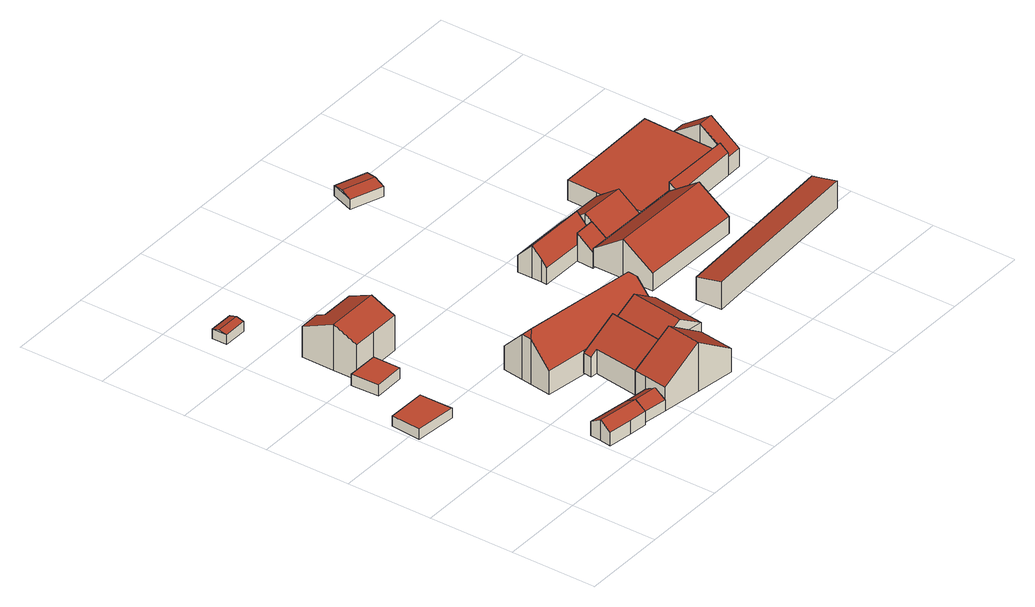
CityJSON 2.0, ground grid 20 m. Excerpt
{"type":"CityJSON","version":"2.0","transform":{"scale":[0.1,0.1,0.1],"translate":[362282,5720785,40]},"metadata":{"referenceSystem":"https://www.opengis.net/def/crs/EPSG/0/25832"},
"CityObjects":{
"building1":{"type":"Building","attributes":{"Geometrietyp2DReferenz":"3000","Gemeindeschluessel":"05513000","function":"31001_2720","roofType":"1000","measuredHeight":2.41},"address":[{"country":"Germany","locality":"Gelsenkirchen","thoroughfareNumber":"607a","thoroughfareName":"Ulfkotter Straße"}],"geometry":[{"type":"Solid","lod":"2","boundaries":[[[[0,1,2,3]],[[4,5,1,0]],[[6,7,5,4]],[[8,9,7,6]],[[3,2,9,8]],[[6,4,0,3,8]],[[1,5,7,9,2]]]],"semantics":{"surfaces":[{"type":"WallSurface"},{"type":"RoofSurface"},{"type":"GroundSurface"}],"values":[[0,0,0,0,0,1,2]]}}]},
"building2":{"type":"Building","attributes":{"Geometrietyp2DReferenz":"3000","Gemeindeschluessel":"05513000","function":"31001_2720","roofType":"3100","measuredHeight":4.91},"address":[{"country":"Germany","locality":"Gelsenkirchen","thoroughfareNumber":"607a","thoroughfareName":"Ulfkotter Straße"}],"geometry":[{"type":"Solid","lod":"2","boundaries":[[[[10,11,12,13]],[[14,15,11,10]],[[16,17,15,14]],[[18,19,17,16]],[[20,21,19,18]],[[22,23,21,20]],[[13,12,23,22]],[[13,22,20,18,10]],[[16,14,10,18]],[[11,15,17,19,21,23,12]]]],"semantics":{"surfaces":[{"type":"WallSurface"},{"type":"RoofSurface"},{"type":"GroundSurface"}],"values":[[0,0,0,0,0,0,0,1,1,2]]}}]},
"building3":{"type":"Building","attributes":{"Geometrietyp2DReferenz":"3000","Gemeindeschluessel":"05513000","function":"31001_1000","roofType":"1000","measuredHeight":2.77},"address":[{"country":"Germany","locality":"Gelsenkirchen","thoroughfareNumber":"607b","thoroughfareName":"Ulfkotter Straße"}],"geometry":[{"type":"Solid","lod":"2","boundaries":[[[[24,25,26,27]],[[28,29,25,24]],[[30,31,29,28]],[[32,33,31,30]],[[27,26,33,32]],[[30,28,24,27,32]],[[25,29,31,33,26]]]],"semantics":{"surfaces":[{"type":"WallSurface"},{"type":"RoofSurface"},{"type":"GroundSurface"}],"values":[[0,0,0,0,0,1,2]]}}]},
"building4":{"type":"Building","attributes":{"Geometrietyp2DReferenz":"3000","Gemeindeschluessel":"05513000","function":"31001_2720","roofType":"3100","measuredHeight":2.76},"address":[{"country":"Germany","locality":"Gelsenkirchen","thoroughfareNumber":"607b","thoroughfareName":"Ulfkotter Straße"}],"geometry":[{"type":"Solid","lod":"2","boundaries":[[[[34,35,36,37]],[[38,39,35,34]],[[40,41,39,38]],[[37,36,41,40]],[[34,42,38]],[[40,43,37]],[[37,43,42,34]],[[38,42,43,40]],[[35,39,41,36]]]],"semantics":{"surfaces":[{"type":"WallSurface"},{"type":"RoofSurface"},{"type":"GroundSurface"}],"values":[[0,0,0,0,0,0,1,1,2]]}}]},
"building5":{"type":"Building","attributes":{"Geometrietyp2DReferenz":"3000","Gemeindeschluessel":"05513000","function":"31001_2720","roofType":"3100","measuredHeight":4.35},"address":[{"country":"Germany","locality":"Gelsenkirchen","thoroughfareNumber":"607a","thoroughfareName":"Ulfkotter Straße"}],"geometry":[{"type":"Solid","lod":"2","boundaries":[[[[44,45,46,16]],[[47,48,45,44]],[[20,49,48,47]],[[16,46,49,20]],[[44,50,47]],[[20,18,16]],[[16,18,50,44]],[[47,50,18,20]],[[45,48,49,46]]]],"semantics":{"surfaces":[{"type":"WallSurface"},{"type":"RoofSurface"},{"type":"GroundSurface"}],"values":[[0,0,0,0,0,0,1,1,2]]}}]},
"building6":{"type":"Building","attributes":{"Geometrietyp2DReferenz":"3000","Gemeindeschluessel":"05513000","function":"31001_1220","roofType":"3100","measuredHeight":10.97,"storeysAboveGround":1},"address":[{"country":"Germany","locality":"Gelsenkirchen","thoroughfareNumber":"607b","thoroughfareName":"Ulfkotter Straße"}],"geometry":[{"type":"Solid","lod":"2","boundaries":[[[[51,52,53,54]],[[55,56,52,51]],[[57,58,56,55]],[[59,60,58,57]],[[61,62,60,59]],[[63,64,62,61]],[[65,66,64,63]],[[67,68,66,65]],[[54,53,68,67]],[[61,59,57,55,51,63]],[[54,67,65,63,51]],[[52,56,58,60,62,64,66,68,53]]]],"semantics":{"surfaces":[{"type":"WallSurface"},{"type":"RoofSurface"},{"type":"GroundSurface"}],"values":[[0,0,0,0,0,0,0,0,0,1,1,2]]}}]},
"building7":{"type":"Building","attributes":{"Gemeindeschluessel":"05513000","Geometrietyp2DReferenz":"3000","function":"31001_2720"},"address":[{"country":"Germany","locality":"Gelsenkirchen","thoroughfareNumber":"607a","thoroughfareName":"Ulfkotter Straße"}],"children":["building7-1","building7-2"]},
"building7-1":{"type":"BuildingPart","attributes":{"roofType":"3100","measuredHeight":11.72},"parents":["building7"],"geometry":[{"type":"Solid","lod":"2","boundaries":[[[[69,48,70,71]],[[72,45,48,69]],[[73,74,45,72]],[[75,76,77,78]],[[79,80,76,75]],[[81,82,80,79]],[[71,70,82,81]],[[78,73,72,69,71,75]],[[81,79,75,71]],[[48,45,74,77,76,80,82,70]],[[78,77,74,73]]]],"semantics":{"surfaces":[{"type":"WallSurface"},{"type":"RoofSurface"},{"type":"GroundSurface"},{"type":"ClosureSurface"}],"values":[[0,0,0,0,0,0,0,1,1,2,3]]}}]},
"building7-2":{"type":"BuildingPart","attributes":{"roofType":"2100","measuredHeight":10.04},"parents":["building7"],"geometry":[{"type":"MultiSurface","lod":"2","boundaries":[[[83,84,85,86]],[[87,88,84,83]],[[78,77,88,87]],[[89,90,74,91]],[[86,85,90,89]],[[91,78,87,83,86,89]],[[84,88,77,74,90,85]],[[91,73,78]],[[74,77,78,73]]],"semantics":{"surfaces":[{"type":"WallSurface"},{"type":"RoofSurface"},{"type":"GroundSurface"},{"type":"ClosureSurface"}],"values":[0,0,0,0,0,1,2,0,3]}}]},
"building8":{"type":"Building","attributes":{"name":"Poertgen","Geometrietyp2DReferenz":"3000","Gemeindeschluessel":"05513000","function":"31001_1220","roofType":"3300","measuredHeight":12.07,"storeysAboveGround":1},"address":[{"country":"Germany","locality":"Gelsenkirchen","thoroughfareNumber":"607a","thoroughfareName":"Ulfkotter Straße"}],"geometry":[{"type":"Solid","lod":"2","boundaries":[[[[92,93,94,95]],[[96,97,93,92]],[[98,99,97,96]],[[100,101,99,98]],[[102,103,101,100]],[[104,105,103,102]],[[106,107,105,104]],[[108,109,107,106]],[[110,111,109,108]],[[95,94,111,110]],[[112,96,92,95,110,108,106,113]],[[106,104,113]],[[113,104,102,100,98,112]],[[98,96,112]],[[93,97,99,101,103,105,107,109,111,94]]]],"semantics":{"surfaces":[{"type":"WallSurface"},{"type":"RoofSurface"},{"type":"GroundSurface"}],"values":[[0,0,0,0,0,0,0,0,0,0,1,1,1,1,2]]}}]},
"building9":{"type":"Building","attributes":{"Geometrietyp2DReferenz":"3000","Gemeindeschluessel":"05513000","function":"51009_1610","roofType":"3100","measuredHeight":11.21},"geometry":[{"type":"Solid","lod":"2","boundaries":[[[[114,115,116,117]],[[118,119,115,114]],[[120,121,119,118]],[[117,116,121,120]],[[114,122,118]],[[120,123,117]],[[117,123,122,114]],[[118,122,123,120]],[[115,119,121,116]]]],"semantics":{"surfaces":[{"type":"WallSurface"},{"type":"RoofSurface"},{"type":"GroundSurface"}],"values":[[0,0,0,0,0,0,1,1,2]]}}]},
"building10":{"type":"Building","attributes":{"Geometrietyp2DReferenz":"3000","Gemeindeschluessel":"05513000","function":"31001_2720","roofType":"3100","measuredHeight":7.73},"address":[{"country":"Germany","locality":"Gelsenkirchen","thoroughfareNumber":"607a","thoroughfareName":"Ulfkotter Straße"}],"geometry":[{"type":"Solid","lod":"2","boundaries":[[[[124,125,126,127]],[[128,129,125,124]],[[130,131,129,128]],[[132,133,131,130]],[[134,135,133,132]],[[136,137,135,134]],[[138,139,137,136]],[[140,141,139,138]],[[127,126,141,140]],[[128,124,127,140,138,130]],[[136,134,132,130,138]],[[125,129,131,133,135,137,139,141,126]]]],"semantics":{"surfaces":[{"type":"WallSurface"},{"type":"RoofSurface"},{"type":"GroundSurface"}],"values":[[0,0,0,0,0,0,0,0,0,1,1,2]]}}]},
"building11":{"type":"Building","attributes":{"Geometrietyp2DReferenz":"3000","Gemeindeschluessel":"05513000","function":"31001_2720","roofType":"3100","measuredHeight":2.98},"address":[{"country":"Germany","locality":"Gelsenkirchen","thoroughfareNumber":"607b","thoroughfareName":"Ulfkotter Straße"}],"geometry":[{"type":"Solid","lod":"2","boundaries":[[[[142,143,144,145]],[[146,147,143,142]],[[148,149,147,146]],[[145,144,149,148]],[[142,150,146]],[[148,151,145]],[[145,151,150,142]],[[146,150,151,148]],[[143,147,149,144]]]],"semantics":{"surfaces":[{"type":"WallSurface"},{"type":"RoofSurface"},{"type":"GroundSurface"}],"values":[[0,0,0,0,0,0,1,1,2]]}}]},
"building12":{"type":"Building","attributes":{"Geometrietyp2DReferenz":"3000","Gemeindeschluessel":"05513000","function":"31001_2720","roofType":"3100","measuredHeight":9.24},"address":[{"country":"Germany","locality":"Gelsenkirchen","thoroughfareNumber":"607a","thoroughfareName":"Ulfkotter Straße"}],"geometry":[{"type":"Solid","lod":"2","boundaries":[[[[152,153,154,155]],[[156,157,153,152]],[[158,159,157,156]],[[160,161,159,158]],[[162,163,161,160]],[[164,165,163,162]],[[155,154,165,164]],[[155,164,162,152]],[[160,158,156,152,162]],[[153,157,159,161,163,165,154]]]],"semantics":{"surfaces":[{"type":"WallSurface"},{"type":"RoofSurface"},{"type":"GroundSurface"}],"values":[[0,0,0,0,0,0,0,1,1,2]]}}]},
"building13":{"type":"Building","attributes":{"Geometrietyp2DReferenz":"3000","Gemeindeschluessel":"05513000","function":"51009_1610","roofType":"2100","measuredHeight":6.67},"geometry":[{"type":"Solid","lod":"2","boundaries":[[[[166,167,168,169]],[[170,171,167,166]],[[172,173,171,170]],[[169,168,173,172]],[[170,166,169,172]],[[167,171,173,168]]]],"semantics":{"surfaces":[{"type":"WallSurface"},{"type":"RoofSurface"},{"type":"GroundSurface"}],"values":[[0,0,0,0,1,2]]}}]},
"building14":{"type":"Building","attributes":{"Gemeindeschluessel":"05513000","Geometrietyp2DReferenz":"3000","function":"31001_2720"},"address":[{"country":"Germany","locality":"Gelsenkirchen","thoroughfareNumber":"607a","thoroughfareName":"Ulfkotter Straße"}],"children":["building14-1","building14-2","building14-3","building14-4","building14-5"]},
"building14-1":{"type":"BuildingPart","attributes":{"roofType":"1000","measuredHeight":4.82},"parents":["building14"],"geometry":[{"type":"MultiSurface","lod":"2","boundaries":[[[174,175,176,177]],[[178,179,180,181]],[[182,183,179,178]],[[184,185,183,182]],[[186,187,185,184]],[[186,184,182,178,181,174,177,188]],[[175,180,179,183,185,187,189,176]],[[174,190,191]],[[192,181,193]],[[194,192,193,180,195]],[[191,190,194,195,175]],[[186,196,197]],[[198,188,189,199]],[[197,196,198,199,187]],[[188,177,176,189]]],"semantics":{"surfaces":[{"type":"WallSurface"},{"type":"RoofSurface"},{"type":"GroundSurface"},{"type":"ClosureSurface"}],"values":[0,0,0,0,0,1,2,0,0,3,3,0,3,3,3]}}]},
"building14-2":{"type":"BuildingPart","attributes":{"roofType":"2100","measuredHeight":6.78},"parents":["building14"],"geometry":[{"type":"Solid","lod":"2","boundaries":[[[[200,126,201,202]],[[203,141,126,200]],[[202,201,204,205]],[[203,200,202,205]],[[126,141,204,201]],[[203,205,204,141]]]],"semantics":{"surfaces":[{"type":"WallSurface"},{"type":"RoofSurface"},{"type":"GroundSurface"},{"type":"ClosureSurface"}],"values":[[0,0,0,1,2,3]]}}]},
"building14-3":{"type":"BuildingPart","attributes":{"roofType":"3100","measuredHeight":8.04},"parents":["building14"],"geometry":[{"type":"MultiSurface","lod":"2","boundaries":[[[206,207,141,203]],[[208,137,207,206]],[[193,180,137,208]],[[205,204,175,191]],[[203,205,191,209,206]],[[193,208,206,209]],[[141,207,137,180,195,175,204]],[[141,204,205,203]],[[209,194,192]],[[192,194,195,180,193]],[[209,190,194]],[[194,190,191,175,195]]],"semantics":{"surfaces":[{"type":"WallSurface"},{"type":"RoofSurface"},{"type":"GroundSurface"},{"type":"ClosureSurface"}],"values":[0,0,0,0,1,1,2,3,0,3,0,3]}}]},
"building14-4":{"type":"BuildingPart","attributes":{"roofType":"2100","measuredHeight":6.91},"parents":["building14"],"geometry":[{"type":"MultiSurface","lod":"2","boundaries":[[[210,176,211,212]],[[212,211,213,214]],[[215,210,212,214]],[[176,189,213,211]],[[210,215,188,177]],[[189,176,177,188]],[[215,214,216,217]],[[188,217,216,213,189]]],"semantics":{"surfaces":[{"type":"WallSurface"},{"type":"RoofSurface"},{"type":"GroundSurface"},{"type":"ClosureSurface"}],"values":[0,0,1,2,0,3,0,3]}}]},
"building14-5":{"type":"BuildingPart","attributes":{"roofType":"3100","measuredHeight":9.44},"parents":["building14"],"geometry":[{"type":"MultiSurface","lod":"2","boundaries":[[[218,219,187,197]],[[220,221,219,218]],[[222,223,221,220]],[[216,213,223,222]],[[216,222,220,224]],[[218,197,224,220]],[[199,187,219,221,223,213]],[[224,198,188,217]],[[198,199,189,188]],[[217,188,189,213,216]],[[224,196,198]],[[198,196,197,187,199]]],"semantics":{"surfaces":[{"type":"WallSurface"},{"type":"RoofSurface"},{"type":"GroundSurface"},{"type":"ClosureSurface"}],"values":[0,0,0,0,1,1,2,0,3,3,0,3]}}]}
},
"vertices":[
[105,448,30],[105,448,6],[14,449,6],[14,449,30],[105,398,30],[105,398,6],[105,370,30],[105,370,6],[8,379,30],[8,379,6],
[206,82,63],[206,82,14],[202,55,14],[202,55,47],[209,108,47],[209,108,14],[308,94,47],[308,94,14],[304,68,63],[304,68,14],[301,42,47],[301,42,14],[259,47,47],[259,47,14],
[152,596,34],[152,596,7],[96,596,7],[96,596,34],[152,532,34],[152,532,7],[80,530,34],[80,530,7],[78,596,34],[78,596,7],
[47,877,30],[47,877,7],[104,877,7],[104,877,30],[47,912,30],[47,912,7],[104,912,30],[104,912,7],[47,895,35],[104,895,35],
[363,87,47],[363,87,20],[308,94,20],[356,34,47],[356,34,20],[301,42,20],[360,61,63],
[96,652,120],[96,652,10],[96,596,10],[96,596,94],[96,729,84],[96,729,10],[144,729,84],[144,729,10],[144,708,94],[144,708,10],[223,708,94],[223,708,10],[222,652,120],[222,652,10],[222,596,94],[222,596,10],[152,596,94],[152,596,10],
[356,34,77],[449,22,20],[449,22,138],[363,87,77],[367,115,77],[367,115,20],[460,102,138],[460,102,20],[432,106,20],[432,106,120],[553,90,77],[553,90,20],[542,9,77],[542,9,20],
[368,242,67],[368,242,20],[365,221,20],[365,221,67],[450,231,121],[450,231,20],[381,219,78],[381,219,20],[367,115,78],
[272,255,73],[272,255,16],[368,242,16],[368,242,73],[279,304,124],[279,304,16],[282,329,124],[282,329,16],[289,378,73],[289,378,16],[586,337,73],[586,337,16],[579,287,125],[579,287,16],[576,264,125],[576,264,16],[570,215,73],[570,215,16],[450,231,73],[450,231,16],[295,315,137],[565,278,137],
[553,90,99],[553,90,25],[570,215,25],[570,215,99],[432,106,99],[432,106,25],[450,231,99],[450,231,25],[493,98,137],[510,223,137],
[580,487,52],[580,487,13],[680,486,13],[680,486,52],[580,500,66],[580,500,13],[580,523,90],[580,523,13],[581,559,52],[581,559,13],[600,559,52],[600,559,13],[729,558,52],[729,558,13],[729,522,90],[729,522,13],[728,486,52],[728,486,13],
[652,978,39],[652,978,15],[578,1004,15],[578,1004,39],[633,924,39],[633,924,15],[558,950,39],[558,950,15],[642,951,45],[568,977,45],
[678,373,112],[678,373,19],[678,301,19],[678,301,60],[679,446,60],[679,446,19],[928,443,60],[928,443,19],[928,419,77],[928,419,19],[927,370,112],[927,370,19],[927,297,60],[927,297,19],
[692,205,83],[692,205,28],[696,145,28],[696,145,94],[1109,228,83],[1109,228,28],[1112,169,94],[1112,169,28],
[837,444,61],[837,444,13],[928,443,13],[928,443,61],[839,626,61],[839,626,13],[838,556,13],[838,556,61],[933,627,61],[933,627,13],[1100,629,61],[1100,629,13],[1098,561,61],[1098,561,13],[1095,442,61],[1095,442,13],[837,457,61],[837,444,51],[838,544,61],[838,556,51],[837,500,61],[837,500,13],[1098,556,61],[1098,561,57],[1096,491,61],[1096,491,13],
[680,486,81],[679,446,13],[679,446,51],[728,486,81],[728,445,13],[728,445,51],
[729,502,93],[729,502,13],[729,558,51],[837,500,93],
[928,443,82],[928,419,13],[928,419,65],[1094,421,13],[1094,421,67],[1095,442,82],[1094,421,57],[1095,442,72],
[1133,561,57],[1133,561,13],[1133,491,107],[1133,491,13],[1132,422,57],[1132,422,13],[1096,491,107]
]}
